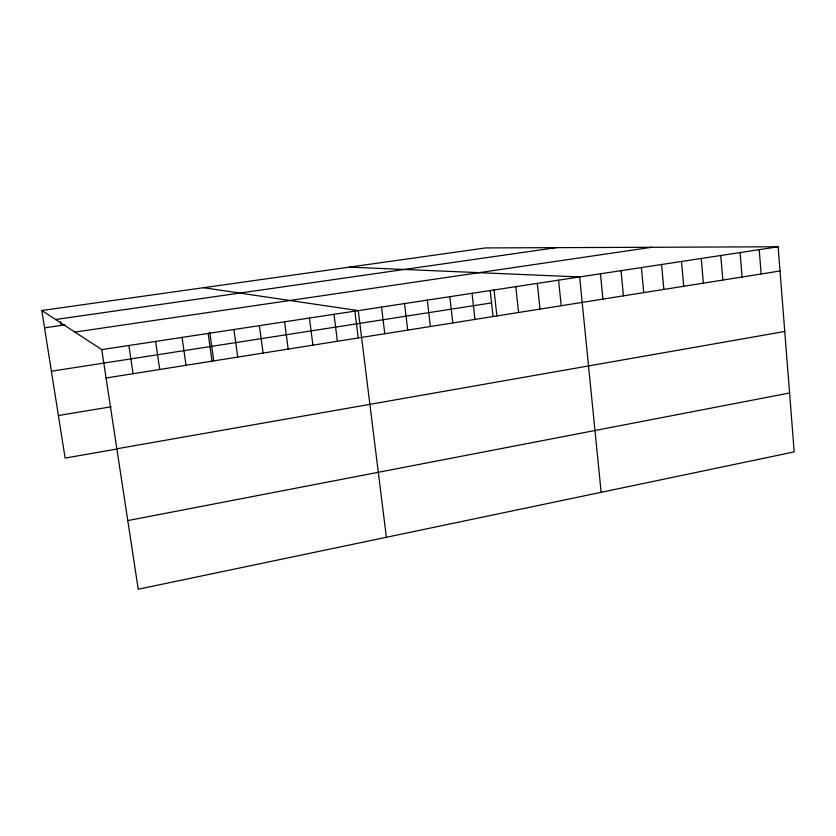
<?xml version="1.0" encoding="UTF-8"?>
<svg xmlns="http://www.w3.org/2000/svg" width="836" height="836" viewBox="0 0 836 836"><rect width="100%" height="100%" fill="white"/><g stroke="black" fill="none" stroke-linecap="round" stroke-linejoin="round"><path stroke-width="1.25" d="M127.783 520.598L789.581 392.983M116.852 448.786L784.764 331.474M117.573 448.89L65.124 458.107L41.8 310.501L485.538 247.926L778.117 246.777L794.2 451.9L138.233 589.223L101.752 349.615L41.8 310.501M58.395 415.523L111.167 406.777M106.078 377.997L780.019 270.989M51.393 371.226L491.568 302.893M101.752 349.615L778.117 246.777M74.906 332.101L651.672 247.278M44.538 327.827L65.041 324.859M55.604 319.509L556.253 247.644M349.406 267.123L579.641 276.956L601.147 492.31M203.493 287.699L358.257 310.616L386.368 537.276M60.641 321.703L61.227 325.413M128.859 345.498L133.07 373.713M155.611 341.422L159.718 369.481M182.049 337.41L186.041 365.301M209.773 332.414L213.734 360.65M208.154 333.439L212.041 361.173M233.934 329.52L237.727 357.097M259.4 325.643L263.1 353.074M284.564 321.818L288.169 349.093M309.425 318.046L312.925 345.153M333.982 314.305L337.399 341.276M354.788 310.386L358.184 337.723M381.529 307.073L384.779 333.752M404.551 303.583L407.707 330.105M427.3 300.124L430.383 326.51M449.799 296.696L452.798 322.947M472.047 293.321L474.963 319.425M494.045 289.967L496.887 315.945M490.262 291.022L493.041 316.311M515.802 286.664L518.56 312.507M537.318 283.394L540.004 309.101M558.594 280.154L561.207 305.736M600.457 273.79L602.923 299.11M621.043 270.665L623.447 295.85M641.421 267.562L643.751 292.631M661.569 264.5L663.847 289.444M681.518 261.469L683.712 286.288M701.237 258.47L703.379 283.164M720.768 255.502L722.847 280.07M740.079 252.566L742.096 277.009M759.203 249.661L761.157 273.989"/></g></svg>
